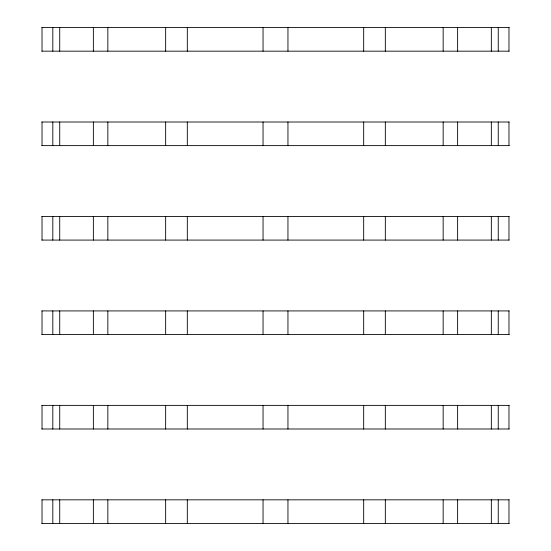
<?xml version="1.0" encoding="UTF-8"?>
<svg xmlns="http://www.w3.org/2000/svg" width="551" height="551" viewBox="0 0 551 551"><rect width="100%" height="100%" fill="white"/><g stroke="black" fill="none" stroke-linecap="round" stroke-linejoin="round"><path stroke-width="0.83" d="M41.814 27.55L509.186 27.55M41.814 51.167L509.186 51.167M41.814 122.005L509.186 122.005M41.814 145.622L509.186 145.622M41.814 216.467L509.186 216.467M41.814 240.078L509.186 240.078M41.814 310.922L509.186 310.922M41.814 334.533L509.186 334.533M41.814 405.378L509.186 405.378M41.814 428.995L509.186 428.995M41.814 499.833L509.186 499.833M41.814 523.45L509.186 523.45M508.979 27.55L508.972 51.167M508.972 122.005L508.979 145.622M508.979 216.467L508.972 240.078M508.979 310.922L508.972 334.533M508.972 405.378L508.979 428.995M508.972 499.833L508.979 523.45M498.242 27.55L498.242 51.167M498.242 122.005L498.242 145.622M498.242 216.467L498.242 240.078M498.242 310.922L498.242 334.533M498.242 405.378L498.242 428.995M498.242 499.833L498.242 523.45M491.334 27.55L491.334 51.167M491.334 122.005L491.334 145.622M491.334 216.467L491.334 240.078M491.334 310.922L491.334 334.533M491.334 405.378L491.334 428.995M491.334 499.833L491.334 523.45M457.626 27.55L457.626 51.167M457.626 122.005L457.626 145.622M457.626 216.467L457.626 240.078M457.626 310.922L457.626 334.533M457.626 405.378L457.626 428.995M457.626 499.833L457.626 523.45M443.156 27.55L443.156 51.167M443.156 122.005L443.156 145.622M443.156 216.467L443.156 240.078M443.156 310.922L443.156 334.533M443.156 405.378L443.156 428.995M443.156 499.833L443.156 523.45M385.328 27.55L385.328 51.167M385.328 122.005L385.328 145.622M385.328 216.467L385.328 240.078M385.328 310.922L385.328 334.533M385.328 405.378L385.328 428.995M385.328 499.833L385.328 523.45M363.681 27.55L363.681 51.167M363.681 122.005L363.681 145.622M363.681 216.467L363.681 240.078M363.681 310.922L363.681 334.533M363.681 405.378L363.681 428.995M363.681 499.833L363.681 523.45M287.953 27.55L287.953 51.167M287.953 122.005L287.953 145.622M287.953 216.467L287.953 240.078M287.953 310.922L287.953 334.533M287.953 405.378L287.953 428.995M287.953 499.833L287.953 523.45M263.047 27.55L263.047 51.167M263.047 122.005L263.047 145.622M263.047 216.467L263.047 240.078M263.047 310.922L263.047 334.533M263.047 405.378L263.047 428.995M263.047 499.833L263.047 523.45M187.319 27.55L187.319 51.167M187.319 122.005L187.319 145.622M187.319 216.467L187.319 240.078M187.319 310.922L187.319 334.533M187.319 405.378L187.319 428.995M187.319 499.833L187.319 523.45M165.651 27.55L165.651 51.167M165.651 122.005L165.651 145.622M165.651 216.467L165.651 240.078M165.651 310.922L165.651 334.533M165.651 405.378L165.651 428.995M165.651 499.833L165.651 523.45M107.844 27.55L107.844 51.167M107.844 122.005L107.844 145.622M107.844 216.467L107.844 240.078M107.844 310.922L107.844 334.533M107.844 405.378L107.844 428.995M107.844 499.833L107.844 523.45M93.367 27.55L93.367 51.167M93.367 122.005L93.367 145.622M93.367 216.467L93.367 240.078M93.367 310.922L93.367 334.533M93.367 405.378L93.367 428.995M93.367 499.833L93.367 523.45M59.722 27.55L59.722 51.167M59.722 122.005L59.722 145.622M59.722 216.467L59.722 240.078M59.722 310.922L59.722 334.533M59.722 405.378L59.722 428.995M59.722 499.833L59.722 523.45M52.813 27.55L52.813 51.167M52.813 122.005L52.813 145.622M52.813 216.467L52.813 240.078M52.813 310.922L52.813 334.533M52.813 405.378L52.813 428.995M52.813 499.833L52.813 523.45M42.021 27.55L42.028 51.167M42.021 122.005L42.028 145.622M42.021 216.467L42.028 240.078M42.021 310.922L42.028 334.533M42.028 405.378L42.021 428.995M42.021 499.833L42.028 523.45"/></g></svg>
